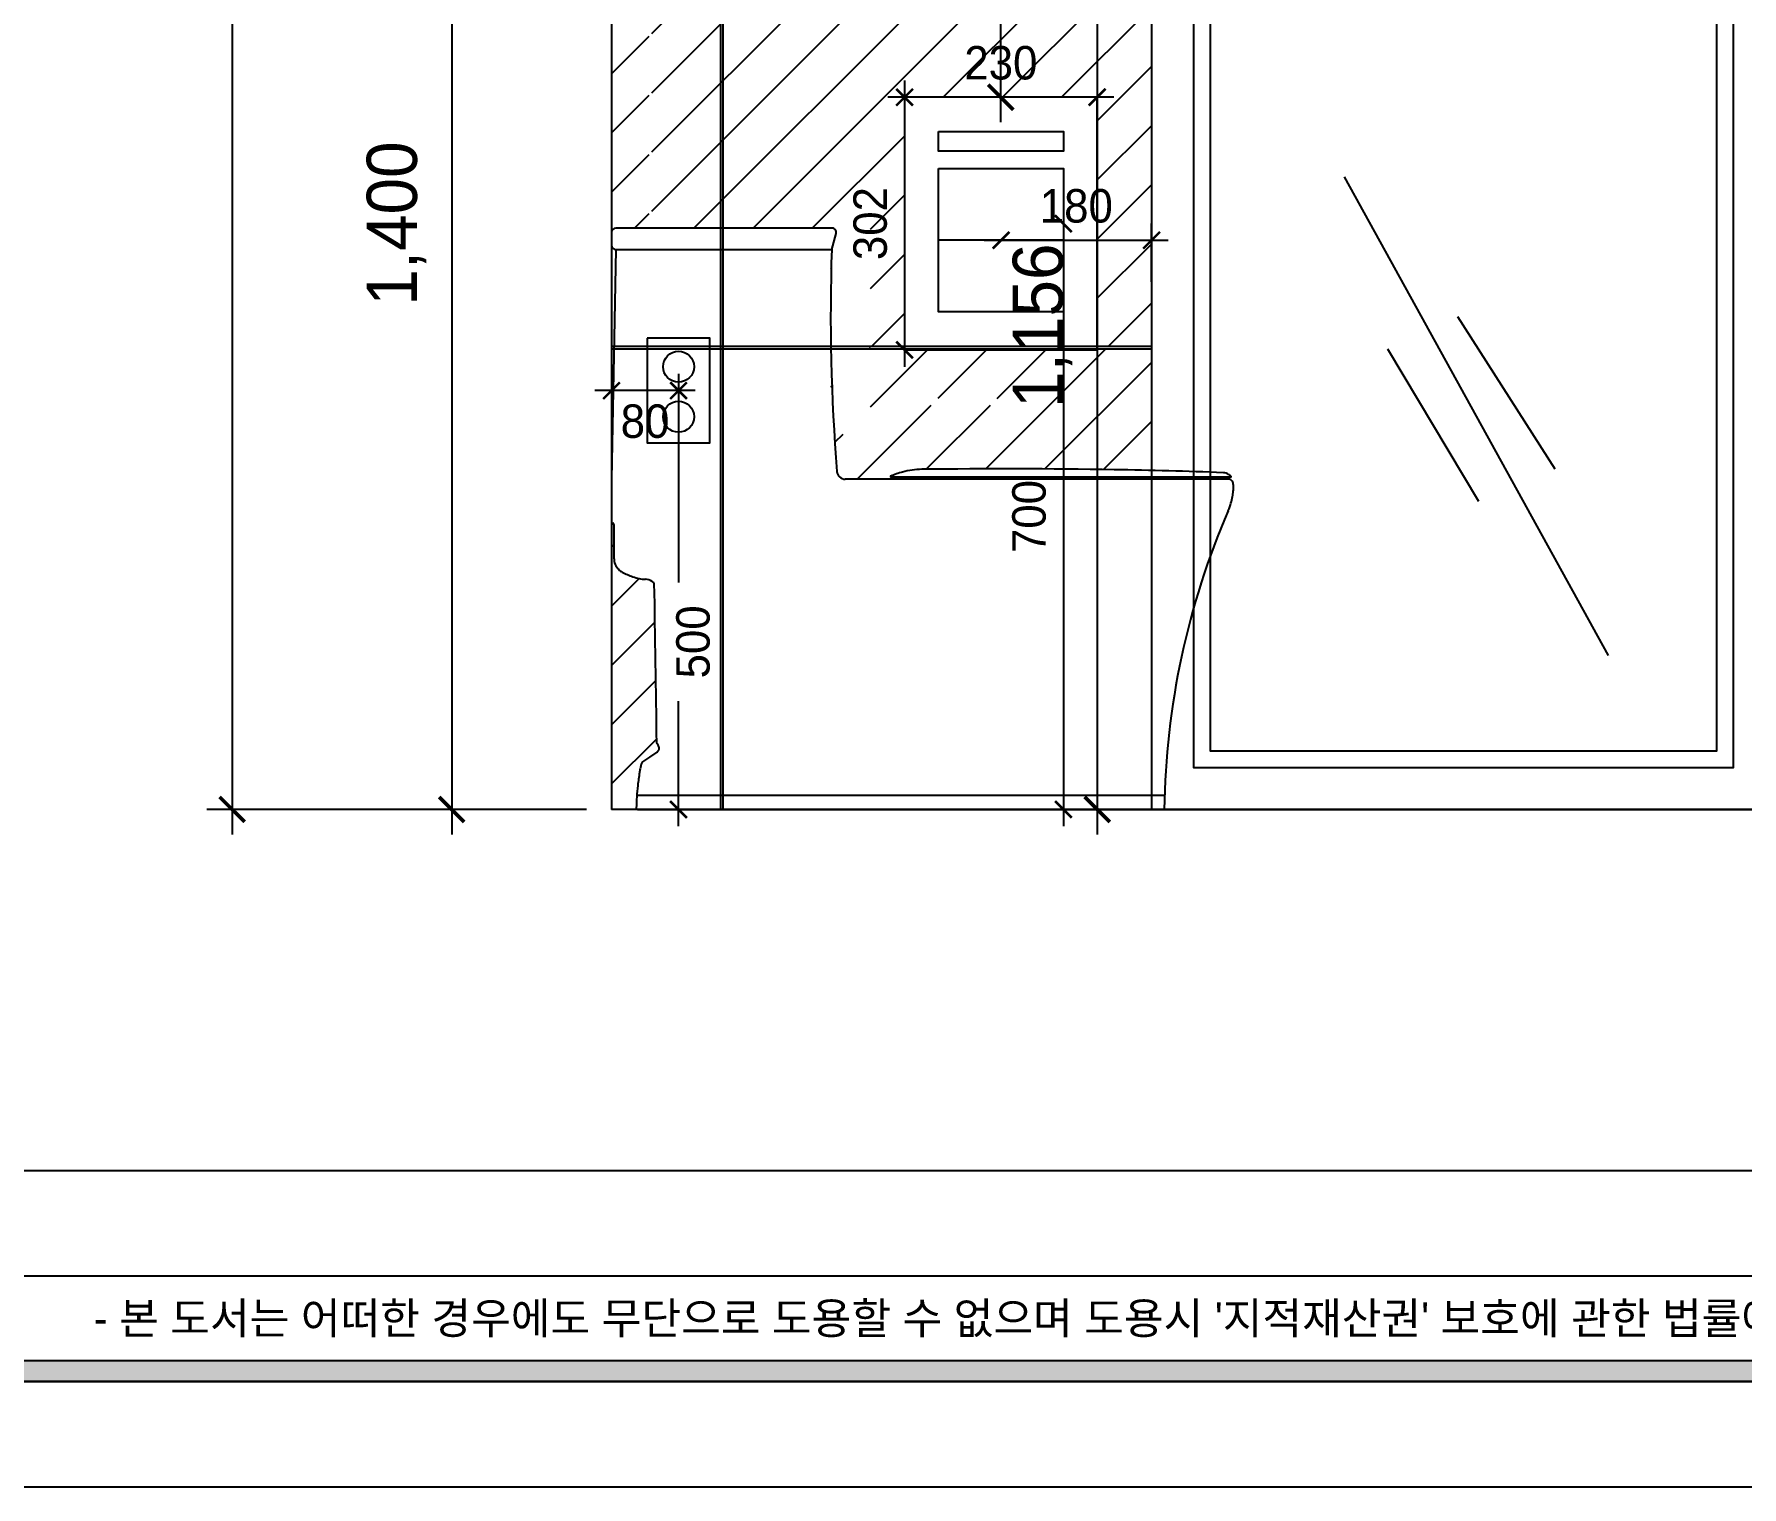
# Model space of a CAD drawing. Header units: millimetres. Extents: x 217202 to 745838, y -6815 to 171372.
# Drawn here: x 341931 to 343971, y 19552 to 21288 of the extents above; entities that cross this region are included whole.
import ezdxf
from ezdxf.enums import TextEntityAlignment as Align

# ---------------------------------------------------------------- set-up
doc = ezdxf.new("R2010")
doc.units = ezdxf.units.MM
doc.header["$PDMODE"] = 3
doc.layers.get('DEFPOINTS').update_dxf_attribs({"color": 248})
for name, color, linetype in [('03-WAL NEW', 3, 'Continuous'), ('06-FUR', 6, 'Continuous'), ('C-WALL1', 2, 'Continuous'), ('FIX', 7, 'Continuous'), ('FORM(YOURNAME)-1', 1, 'Continuous'), ('FORM(YOURNAME)-11', 1, 'Continuous'), ('TOILET-1', 6, 'Continuous')]:
    doc.layers.add(name, color=color, linetype=linetype)
doc.styles.add('HY 울릉도 L', font='')
doc.styles.add('YOURNAME', font='HY울릉도M.TTF')
doc.styles.get('HY 울릉도 L').set_extended_font_data('HY울릉도L')
doc.dimstyles.new('30', dxfattribs={"dimscale": 30, "dimtxt": 2, "dimasz": 1, "dimexe": 1, "dimexo": 1, "dimgap": 1, "dimtad": 1, "dimdec": 0, "dimrnd": 0.05, "dimdsep": 46, "dimlunit": 6, "dimtxsty": 'HY 울릉도 L', "dimblk": 'ARCHTICK', "dimcen": 2.5, "dimdle": 1, "dimclrd": 133, "dimclre": 133, "dimclrt": 30, "dimadec": 0, "dimazin": 0, "dimtfac": 1, "dimtdec": 0, "dimtix": 1, "dimtmove": 2, "dimatfit": 3, "dimldrblk": 'ARCHTICK', "dimfxl": 1, "dimlwd": -1, "dimlwe": -1, "dimarcsym": 0})
pattern_1 = [(45, (0, 0), (-35.35533905932738, 35.35533905932738), [])]

# ---------------------------------------------------------------- blocks, each defined once
blk = doc.blocks.new('_ArchTick')
at = {"color": 0, "linetype": 'ByBlock', "const_width": 0.15}
blk.add_lwpolyline([(-0.5, -0.5), (0.5, 0.5)], dxfattribs=at)
blk = doc.blocks.new('*D417')
at = {"layer": '06-FUR', "color": 133, "transparency": 16777216}
for p, q in [((342167.6054400089, 22491.67789802733), (342167.6054400089, 20331.67789802732)), ((342590.7914355197, 22461.67789802733), (342137.6054400089, 22461.67789802733)), ((342590.7914355197, 20361.67789802732), (342137.6054400089, 20361.67789802732))]:
    blk.add_line(p, q, dxfattribs=at)
at = {"layer": 'DEFPOINTS', "color": 0, "transparency": 16777216}
for p in [(342620.7914355197, 22461.67789802733), (342167.6054400089, 20361.67789802732), (342620.7914355197, 20361.67789802732)]:
    blk.add_point(p, dxfattribs=at)
at = {"layer": '06-FUR', "color": 133, "transparency": 16777216, "xscale": 30, "yscale": 30, "zscale": 30}
for p, rotation in [((342167.6054400089, 22461.67789802733), 90), ((342167.6054400089, 20361.67789802732), 270)]:
    blk.add_blockref('_ArchTick', p, dxfattribs=dict(at, rotation=rotation))
at = {"layer": '06-FUR', "color": 30, "transparency": 16777216, "insert": (342101.6624277972, 21411.67789802722), "char_height": 60, "attachment_point": 5, "rotation": 90, "style": 'HY 울릉도 L'}
blk.add_mtext('2,100', dxfattribs=at)
blk = doc.blocks.new('*D425')
at = {"layer": '06-FUR', "color": 133, "transparency": 16777216}
for p, q in [((342429.8997835059, 21791.67789802732), (342429.8997835059, 20331.67789802732)), ((342590.7914355197, 21761.67789802732), (342399.8997835059, 21761.67789802732)), ((342590.7914355197, 20361.67789802732), (342399.8997835059, 20361.67789802732))]:
    blk.add_line(p, q, dxfattribs=at)
at = {"layer": 'DEFPOINTS', "color": 0, "transparency": 16777216}
for p in [(342620.7914355197, 21761.67789802732), (342429.8997835059, 20361.67789802732), (342620.7914355197, 20361.67789802732)]:
    blk.add_point(p, dxfattribs=at)
at = {"layer": '06-FUR', "color": 133, "transparency": 16777216, "xscale": 30, "yscale": 30, "zscale": 30}
for p, rotation in [((342429.8997835059, 21761.67789802732), 90), ((342429.8997835059, 20361.67789802732), 270)]:
    blk.add_blockref('_ArchTick', p, dxfattribs=dict(at, rotation=rotation))
at = {"layer": '06-FUR', "color": 30, "transparency": 16777216, "insert": (342363.9567712942, 21061.67789802722), "char_height": 60, "attachment_point": 5, "rotation": 90, "style": 'HY 울릉도 L'}
blk.add_mtext('1,400', dxfattribs=at)
blk = doc.blocks.new('FORM-ELEVATION')
at = {"layer": 'FORM(YOURNAME)-11'}
h = blk.add_hatch(color=256, dxfattribs=at)
h.dxf.hatch_style = 1
h.paths.add_polyline_path([(-10308.57059687003, 35708.19891316106), (71691.42940312997, 35708.19891316106), (71691.42940312997, 35508.19891316106), (-10308.57059687003, 35508.19891316106)])
h.paths.add_polyline_path([(-10308.57059687003, -21491.80108683894), (71691.42940312997, -21491.80108683894), (71691.42940312997, -21691.80108683894), (-10308.57059687003, -21691.80108683894)])
at = {"layer": 'DEFPOINTS', "color": 158}
blk.add_line((62481.42940312997, -20691.80108683894), (-10308.57059687003, -20691.80108683894), dxfattribs=at)
for points in [[(-10308.57059687003, -21691.80108683894), (71691.42940312997, -21691.80108683894), (71691.42940312997, 35708.19891316106), (-10308.57059687003, 35708.19891316106)], [(-8308.570596870035, 33708.19891316106), (61071.42940312997, 33708.19891316106), (61071.42940312997, -19691.80108683894), (-8308.570596870035, -19691.80108683894)]]:
    blk.add_lwpolyline(points, close=True, dxfattribs=at)
at = {"layer": 'FORM(YOURNAME)-11', "color": 250}
blk.add_lwpolyline([(-11308.57059687003, -22691.80108683894), (72691.42940312997, -22691.80108683894), (72691.42940312997, 36708.19891316106), (-11308.57059687003, 36708.19891316106)], close=True, dxfattribs=at)
at = {"layer": 'FORM(YOURNAME)-11'}
blk.add_lwpolyline([(-10308.57059687003, -21491.80108683894), (71691.42940312997, -21491.80108683894), (71691.42940312997, -21691.80108683894), (-10308.57059687003, -21691.80108683894)], close=True, dxfattribs=at)
at = {"layer": 'FORM(YOURNAME)-11', "color": 1, "style": 'YOURNAME'}
blk.add_text("- 본 도서는 어떠한 경우에도 무단으로 도용할 수 없으며 도용시 '지적재산권' 보호에 관한 법률에 의거, 법적 분쟁이 발생합니다.  또한 본 도서에 관한 모든 저작권은 당사에 있습니다. -", height=300, dxfattribs=at).set_placement((28146.11270239571, -21091.80108683894), align=Align.MIDDLE_CENTER)
at = {"layer": 'FORM(YOURNAME)-11', "color": 3, "style": 'YOURNAME'}
for tag, height, p in [('1', 450.5, (71040.92940312959, -1219.301086838866)), ('2', 450.5, (71040.92940312959, -1862.872515410294)), ('3', 450.5, (71040.92940312959, -3150.015372553149)), ('4', 450.5, (71040.92940312959, -5080.729658267439)), ('5', 514.8571428571429, (71040.92940312959, -7397.586801124577)), ('6', 514.8571428571429, (71040.92940312959, -9650.086801124578)), ('7', 514.8571428571429, (71040.92940312959, -11902.58680112458)), ('8', 514.8571428571429, (71040.92940312959, -14155.08680112458)), ('9', 514.8571428571429, (71040.92940312959, -16407.58680112458)), ('10', 514.8571428571429, (66790.64106271043, -18595.72965826744)), ('11', 514.8571428571429, (71040.92940312959, -18660.08680112458)), ('12', 514.8571428571429, (66790.64106271043, -20848.22965826744)), ('13', 514.8571428571429, (71040.92940312959, -20848.22965826743))]:
    blk.add_attdef(tag, text='', height=height, dxfattribs=at).set_placement(p, align=Align.MIDDLE_RIGHT)
blk = doc.blocks.new('*D747')
at = {"layer": '06-FUR', "color": 133, "transparency": 16777216}
for p, q in [((343160.4321428427, 21081.67789802731), (343160.4321428427, 20341.67789802732)), ((343180.4321428416, 21061.67789802731), (343180.4321428427, 21061.67789802731)), ((343105.897255609, 20361.67789802732), (343180.4321428427, 20361.67789802732))]:
    blk.add_line(p, q, dxfattribs=at)
at = {"layer": 'DEFPOINTS', "color": 0, "transparency": 16777216}
for p in [(343160.4321428416, 21061.67789802731), (343085.897255609, 20361.67789802732), (343160.4321428427, 20361.67789802732)]:
    blk.add_point(p, dxfattribs=at)
at = {"layer": '06-FUR', "color": 133, "transparency": 16777216, "xscale": 20, "yscale": 20, "zscale": 20}
for p, rotation in [((343160.4321428427, 21061.67789802731), 90), ((343160.4321428427, 20361.67789802732), 270)]:
    blk.add_blockref('_ArchTick', p, dxfattribs=dict(at, rotation=rotation))
at = {"layer": '06-FUR', "color": 240, "true_color": 0xed1f24, "transparency": 16777216, "insert": (343119.5908945387, 20711.67789802721), "char_height": 40, "attachment_point": 5, "rotation": 90, "style": 'HY 울릉도 L'}
blk.add_mtext('700', dxfattribs=at)
blk = doc.blocks.new('*D761')
at = {"layer": '06-FUR', "color": 133, "transparency": 16777216}
for p, q in [((342700.7914355207, 20882.09620391879), (342700.7914355207, 20632.85041596637)), ((342720.7914355198, 20862.09620391879), (342720.7914355207, 20862.09620391879)), ((342700.7914355207, 20341.67789802731), (342700.7914355207, 20490.92368597994)), ((342718.2914355198, 20361.67789802731), (342680.7914355207, 20361.67789802731))]:
    blk.add_line(p, q, dxfattribs=at)
at = {"layer": 'DEFPOINTS', "color": 0, "transparency": 16777216}
for p in [(342700.7914355198, 20862.09620391879), (342700.7914355207, 20361.67789802731), (342738.2914355198, 20361.67789802731)]:
    blk.add_point(p, dxfattribs=at)
at = {"layer": '06-FUR', "color": 133, "transparency": 16777216, "xscale": 20, "yscale": 20, "zscale": 20}
for p, rotation in [((342700.7914355207, 20862.09620391879), 90), ((342700.7914355207, 20361.67789802731), 270)]:
    blk.add_blockref('_ArchTick', p, dxfattribs=dict(at, rotation=rotation))
at = {"layer": '06-FUR', "color": 240, "true_color": 0xed1f24, "transparency": 16777216, "insert": (342718.2820849081, 20561.88705097305), "char_height": 40, "attachment_point": 5, "rotation": 90, "style": 'HY 울릉도 L'}
blk.add_mtext('500', dxfattribs=at)
blk = doc.blocks.new('*D762')
at = {"layer": '06-FUR', "color": 133, "transparency": 16777216}
for p, q in [((342620.7914355196, 20870.66155725506), (342620.7914355196, 20842.09620391875)), ((342720.7914355196, 20862.09620391875), (342600.7914355196, 20862.09620391875))]:
    blk.add_line(p, q, dxfattribs=at)
at = {"layer": 'DEFPOINTS', "color": 0, "transparency": 16777216}
for p in [(342620.7914355196, 20890.66155725506), (342620.7914355196, 20862.09620391875), (342700.7914355196, 20862.09620391879)]:
    blk.add_point(p, dxfattribs=at)
at = {"layer": '06-FUR', "color": 133, "transparency": 16777216, "xscale": 20, "yscale": 20, "zscale": 20, "rotation": 180}
blk.add_blockref('_ArchTick', (342620.7914355196, 20862.09620391875), dxfattribs=at)
at = {"layer": '06-FUR', "color": 133, "transparency": 16777216, "xscale": 20, "yscale": 20, "zscale": 20}
blk.add_blockref('_ArchTick', (342700.7914355196, 20862.09620391875), dxfattribs=at)
at = {"layer": '06-FUR', "color": 240, "true_color": 0xed1f24, "transparency": 16777216, "insert": (342660.7914355196, 20825.3495153675), "char_height": 40, "attachment_point": 5, "style": 'HY 울릉도 L'}
blk.add_mtext('80', dxfattribs=at)
blk = doc.blocks.new('*D763')
at = {"layer": '06-FUR', "color": 133, "transparency": 16777216}
for p, q in [((343265.7914355196, 20992.14567254572), (343265.7914355196, 21061.75032370794)), ((343066.0030756983, 21041.75032370794), (343285.7914355196, 21041.75032370794))]:
    blk.add_line(p, q, dxfattribs=at)
at = {"layer": 'DEFPOINTS', "color": 0, "transparency": 16777216}
for p in [(343086.0030756983, 21041.75032370795), (343265.7914355196, 21041.75032370794), (343265.7914355196, 20972.14567254572)]:
    blk.add_point(p, dxfattribs=at)
at = {"layer": '06-FUR', "color": 133, "transparency": 16777216, "xscale": 20, "yscale": 20, "zscale": 20, "rotation": 180}
blk.add_blockref('_ArchTick', (343086.0030756983, 21041.75032370794), dxfattribs=at)
at = {"layer": '06-FUR', "color": 133, "transparency": 16777216, "xscale": 20, "yscale": 20, "zscale": 20}
blk.add_blockref('_ArchTick', (343265.7914355196, 21041.75032370794), dxfattribs=at)
at = {"layer": '06-FUR', "color": 240, "true_color": 0xed1f24, "transparency": 16777216, "insert": (343175.897255609, 21082.61870905394), "char_height": 40, "attachment_point": 5, "style": 'HY 울릉도 L'}
blk.add_mtext('180', dxfattribs=at)
blk = doc.blocks.new('*D764')
at = {"layer": '06-FUR', "color": 133, "transparency": 16777216}
for p, q in [((343200.7914355197, 21547.67789802732), (343200.7914355197, 20331.67789802733)), ((342850.7914355197, 21517.67789802732), (343230.7914355197, 21517.67789802732)), ((342850.7914355196, 20361.67789802733), (343230.7914355197, 20361.67789802733))]:
    blk.add_line(p, q, dxfattribs=at)
at = {"layer": 'DEFPOINTS', "color": 0, "transparency": 16777216}
for p in [(342820.7914355197, 21517.67789802732), (342820.7914355196, 20361.67789802733), (343200.7914355197, 20361.67789802733)]:
    blk.add_point(p, dxfattribs=at)
at = {"layer": '06-FUR', "color": 133, "transparency": 16777216, "xscale": 30, "yscale": 30, "zscale": 30}
for p, rotation in [((343200.7914355197, 21517.67789802732), 90), ((343200.7914355197, 20361.67789802733), 270)]:
    blk.add_blockref('_ArchTick', p, dxfattribs=dict(at, rotation=rotation))
at = {"layer": '06-FUR', "color": 30, "transparency": 16777216, "insert": (343135.4997123175, 20939.67789802722), "char_height": 60, "attachment_point": 5, "rotation": 90, "style": 'HY 울릉도 L'}
blk.add_mtext('1,156', dxfattribs=at)
blk = doc.blocks.new('*D883')
at = {"layer": '06-FUR', "color": 133, "transparency": 16777216}
blk.add_line((343220.7914355197, 21212.6778980273), (342950.7914355197, 21212.6778980273), dxfattribs=at)
at = {"layer": 'DEFPOINTS', "color": 0, "transparency": 16777216}
for p in [(342970.7914355197, 21212.6778980273), (342970.7914355197, 21212.6778980273), (343200.7914355197, 21212.6778980273)]:
    blk.add_point(p, dxfattribs=at)
at = {"layer": '06-FUR', "color": 133, "transparency": 16777216, "xscale": 20, "yscale": 20, "zscale": 20, "rotation": 180}
blk.add_blockref('_ArchTick', (342970.7914355197, 21212.6778980273), dxfattribs=at)
at = {"layer": '06-FUR', "color": 133, "transparency": 16777216, "xscale": 20, "yscale": 20, "zscale": 20}
blk.add_blockref('_ArchTick', (343200.7914355197, 21212.6778980273), dxfattribs=at)
at = {"layer": '06-FUR', "color": 240, "true_color": 0xed1f24, "transparency": 16777216, "insert": (343085.7914355197, 21253.57342041536), "char_height": 40, "attachment_point": 5, "style": 'HY 울릉도 L'}
blk.add_mtext('230', dxfattribs=at)
blk = doc.blocks.new('*D884')
at = {"layer": '06-FUR', "color": 133, "transparency": 16777216}
for p, q in [((342970.79143552, 21232.67789802731), (342970.79143552, 20890.67789802731)), ((342990.7914355198, 21212.67789802731), (342990.79143552, 21212.67789802731)), ((342990.7914355198, 20910.67789802731), (342990.79143552, 20910.67789802731))]:
    blk.add_line(p, q, dxfattribs=at)
at = {"layer": 'DEFPOINTS', "color": 0, "transparency": 16777216}
for p in [(342970.7914355198, 21212.67789802731), (342970.7914355198, 20910.67789802731), (342970.79143552, 20910.67789802731)]:
    blk.add_point(p, dxfattribs=at)
at = {"layer": '06-FUR', "color": 133, "transparency": 16777216, "xscale": 20, "yscale": 20, "zscale": 20}
for p, rotation in [((342970.79143552, 21212.67789802731), 90), ((342970.79143552, 20910.67789802731), 270)]:
    blk.add_blockref('_ArchTick', p, dxfattribs=dict(at, rotation=rotation))
at = {"layer": '06-FUR', "color": 240, "true_color": 0xed1f24, "transparency": 16777216, "insert": (342929.8959131319, 21061.67789802721), "char_height": 40, "attachment_point": 5, "rotation": 90, "style": 'HY 울릉도 L'}
blk.add_mtext('302', dxfattribs=at)
blk = doc.blocks.new('*D885')
at = {"layer": '06-FUR', "color": 133, "transparency": 16777216}
for p, q in [((343085.79143552, 21182.67789802731), (343085.79143552, 21544.67789802732)), ((343115.7914355198, 21514.67789802732), (343115.79143552, 21514.67789802732)), ((343115.7914355198, 21212.67789802731), (343115.79143552, 21212.67789802731))]:
    blk.add_line(p, q, dxfattribs=at)
at = {"layer": 'DEFPOINTS', "color": 0, "transparency": 16777216}
for p in [(343085.7914355198, 21514.67789802732), (343085.79143552, 21514.67789802732), (343085.7914355198, 21212.67789802731)]:
    blk.add_point(p, dxfattribs=at)
at = {"layer": '06-FUR', "color": 133, "transparency": 16777216, "xscale": 30, "yscale": 30, "zscale": 30}
for p, rotation in [((343085.79143552, 21514.67789802732), 90), ((343085.79143552, 21212.67789802731), 270)]:
    blk.add_blockref('_ArchTick', p, dxfattribs=dict(at, rotation=rotation))
at = {"layer": '06-FUR', "color": 30, "transparency": 16777216, "insert": (343024.4481519379, 21363.67789802721), "char_height": 60, "attachment_point": 5, "rotation": 90, "style": 'HY 울릉도 L'}
blk.add_mtext('302', dxfattribs=at)

msp = doc.modelspace()

# ---------------------------------------------------------------- hatches: boundary and pattern name
at = {"layer": '03-WAL NEW'}
h = msp.add_hatch(dxfattribs=at)
h.set_pattern_fill('_USER', color=8, scale=50, angle=45, pattern_type=0)
h.set_pattern_definition(pattern_1)
h.paths.add_polyline_path([(342820.7914355196, 22117.67789802731), (342790.7914355196, 22117.67789802731), (342790.7914355196, 21761.67789802731), (342668.7914355196, 21761.67789802731), (342668.7914355196, 21517.67789802731), (342820.7914355196, 21517.67789802731)])
h.paths.add_polyline_path([(342665.7914355196, 21761.67789802731), (342620.7914355196, 21761.67789802731), (342620.7914355196, 21517.67789802731), (342665.7914355196, 21517.67789802731)])
edge = h.paths.add_edge_path()
edge.add_line((342665.7914355196, 21514.67789802731), (342620.7914355196, 21514.67789802731))
edge.add_line((342620.7914355196, 21514.67789802731), (342620.7914355196, 21051.24566099279))
edge.add_arc((342625.7914355196, 21051.24566099279), 5, 90, 180, ccw=False)
edge.add_line((342625.7914355196, 21056.24566099279), (342665.7914355196, 21056.24566099279))
edge.add_line((342665.7914355196, 21056.24566099279), (342665.7914355196, 21514.67789802731))
edge = h.paths.add_edge_path()
edge.add_line((343265.7914355196, 21514.67789802732), (342668.7914355196, 21514.67789802731))
edge.add_line((342668.7914355196, 21514.67789802731), (342668.7914355196, 21056.24566099279))
edge.add_line((342668.7914355196, 21056.24566099279), (342884.2253297356, 21056.24566099279))
edge.add_arc((342884.2253297354, 21051.24566099264), 5.000000000152795, -15.422445045006214, 89.99999999733188, ccw=False)
edge.add_line((342889.0452862422, 21049.91599213373), (342883.7715813917, 21030.79918133213))
edge.add_arc((345226.9980386259, 20953.34488755119), 2344.506216137437, 178.1068031513431, 180.9449988826241)
edge.add_line((342882.810703657, 20914.67789802731), (343265.7914355196, 20914.67789802732))
edge.add_line((343265.7914355196, 20914.67789802732), (343265.7914355196, 21514.67789802732))
h.paths.add_polyline_path([(342971.0030756983, 21212.67789802729), (343201.0030756983, 21212.67789802729), (343201.0030756983, 20914.67789802732), (342971.0030756983, 20914.67789802732)], flags=16)
h.paths.add_polyline_path([(343011.3623683765, 21171.69458918723), (343160.6437830201, 21171.69458918723), (343160.6437830201, 21148.07741236286), (343151.6376618624, 21135.43249674558), (343135.9091923311, 21127.40622692027), (343160.6437830201, 21127.40622692027), (343160.6437830201, 20956.09442049563), (343011.3623683765, 20956.09442049563), (343011.3623683765, 21127.40622692027), (343135.9091923311, 21127.40622692027), (343151.6376618624, 21148.07741236286), (343011.3623683765, 21148.07741236286)], flags=0)
h.paths.add_polyline_path([(343265.7914355196, 22117.67789802732), (343200.7914355196, 22117.67789802732), (343200.7914355196, 21517.67789802732), (343265.7914355196, 21517.67789802732)])
h.paths.add_polyline_path([(343265.7914355196, 22461.67789802734), (342674.791435521, 22461.67789802734), (342668.7914355196, 22261.67789802731), (342790.7914355196, 22261.67789802731), (342790.7914355196, 22120.67789802731), (343265.7914355196, 22120.67789802732)])
h.paths.add_polyline_path([(342665.7914355195, 22461.67789802733), (342620.7914355195, 22461.67789802733), (342620.7914355196, 22261.67789802731), (342665.7914355196, 22261.67789802731)])
edge = h.paths.add_edge_path()
edge.add_line((343265.7914355196, 20911.67789802732), (342882.8621083755, 20911.67789802731))
edge.add_arc((345226.9980386254, 20953.34488757262), 2344.50621613731, 181.0183245927269, 184.5969059478779)
edge.add_arc((342900.0014437424, 20766.24566099279), 9.99999999999991, 184.5969059473588, 270)
edge.add_line((342900.0014437424, 20756.24566099279), (343212.732774538, 20756.24566099279))
edge.add_line((343212.732774538, 20756.24566099279), (343265.7914355196, 20756.24566099279))
edge.add_line((343265.7914355196, 20756.24566099279), (343265.7914355196, 20759.08905500601))
edge.add_line((343265.7914355196, 20759.08905500601), (343235.4799266438, 20759.08905500601))
edge.add_line((343235.4799266438, 20759.08905500601), (342954.1571898362, 20759.08905500601))
edge.add_arc((342954.1571898362, 20759.51959859295), 0.4305435869355279, 111.80140948617199, 270, ccw=False)
edge.add_arc((343005.4994651981, 20631.16391018945), 138.6738507843427, 105.5284420849789, 111.80140948655779, ccw=False)
edge.add_arc((342992.4580802733, 20678.09913760036), 89.96047179179526, 90.64418674893778, 105.5284420849909, ccw=False)
edge.add_arc((343089.8084146553, 12019.85170393979), 8748.755174872247, 89.13906907531327, 90.64418674891971, ccw=False)
edge.add_arc((343147.6789609665, 15870.902255282), 4897.269831641212, 88.6180049752482, 89.13906907531049, ccw=False)
edge.add_line((343265.7914355196, 20766.74755995187), (343265.7914355196, 20911.67789802732))
h.paths.add_polyline_path([(343081.3992908876, 20844.73127463201), (343081.3992908876, 20853.12294551704), (342968.0342976719, 20853.12294551704), (342968.0342976719, 20844.73127463201)], flags=16)
h.paths.add_polyline_path([(342930.0126024127, 20810.01032679249), (342930.0126024127, 21069.34546926196), (342882.5295098965, 21069.71902790957), (342882.5295098965, 20810.3838854401)])
h = msp.add_hatch(dxfattribs=at)
h.set_pattern_fill('_USER', color=8, scale=50, angle=45, pattern_type=0)
h.set_pattern_definition(pattern_1)
h.paths.add_polyline_path([(342671.8987775341, 20631.66421720811, 0.04456516202852242), (342669.1291337442, 20633.9797184243, 0.1407595949411458), (342661.2552979955, 20636.65537475287, -0.07607631693809741), (342646.3819816387, 20639.66650645052, -0.02801618099072909), (342633.5496217738, 20645.20772831512, -0.07600748803256199), (342629.3216175591, 20648.19668849048, -0.1061954866678588), (342625.1897120753, 20654.33980282782, -0.09541457240877882), (342623.6348295329, 20662.41365855644), (342623.6348295329, 20682.31741664892), (342623.6348295329, 20702.22117474149, 0.4142135623753436), (342622.2131325263, 20703.64287174812, -0.4142135623738445), (342620.7914355196, 20705.06456875473), (342620.7914355196, 20361.67789802734), (342652.0687696651, 20361.67789802732, -0.4142135623628891), (342650.3814895507, 20363.36517814181, -0.03151056592296001), (342652.068769665, 20390.11183815891, -0.003974141553423982), (342654.1995283744, 20405.92384744359, -0.01526875352521201), (342654.9121034651, 20410.01530367558, -0.0325980911319608), (342657.1438659766, 20418.13798381518), (342666.2857397312, 20424.23256631828), (342674.8159217709, 20429.91935434474, 0.1305202039154982), (342677.107436793, 20432.51514181532, 0.1444755806024052), (342677.6593157841, 20435.60614237118, 0.08857156979672462), (342677.0511316606, 20437.66700752271, 0.04442003015619502), (342674.815921771, 20441.29293040084, 0.0008444213937602167)])

# ---------------------------------------------------------------- linework, layer by layer
at = {"layer": 'C-WALL1'}
for p, q in [((342620.7914355196, 22461.67789802732), (342620.7914355196, 20361.67789802731)), ((343265.7914355196, 22461.67789802732), (343265.7914355196, 20361.67789802732)), ((343160.4321428415, 21041.75032370795), (343011.1507281979, 21041.75032370795)), ((344010.7914355196, 20361.67789802732), (342620.7914355196, 20361.67789802731)), ((344010.7914355196, 20361.67789802732), (342620.7914355196, 20361.67789802734))]:
    msp.add_line(p, q, dxfattribs=at)
at = {"layer": 'C-WALL1', "color": 8}
for p, q in [((343495.6507282285, 21117.45088723504), (343811.0230875215, 20545.80196258779)), ((343631.0605369452, 20950.74940289666), (343747.3457165619, 20768.68132867005)), ((343547.7230915835, 20912.0114103236), (343656.2560079528, 20729.94333609699))]:
    msp.add_line(p, q, dxfattribs=at)
at = {"layer": 'C-WALL1'}
for points in [[(344010.7914355195, 21296.27126299973), (344010.7914355195, 22461.67789802732), (343265.7914355196, 22461.67789802732), (343265.7914355196, 20361.67789802732), (344010.7914355195, 20361.67789802732), (344010.7914355195, 20914.67789802732)], [(343960.7914355195, 21363.82968828265), (343960.7914355195, 22431.67789802732), (343315.7914355196, 22431.67789802732), (343315.7914355196, 20411.67789802732), (343960.7914355195, 20411.67789802732), (343960.7914355195, 21344.11947274439)], [(343940.7914355195, 21363.82968828265), (343940.7914355195, 22361.67789802732), (343335.7914355196, 22361.67789802732), (343335.7914355196, 20431.67789802732), (343940.7914355195, 20431.67789802732), (343940.7914355195, 21344.11947274439)]]:
    msp.add_lwpolyline(points, dxfattribs=at)
for points in [[(342970.7914355197, 20910.6778980273), (343200.7914355197, 20910.6778980273), (343200.7914355197, 21212.6778980273), (342970.7914355197, 21212.6778980273)], [(343011.1507281979, 21171.69458918723), (343160.4321428415, 21171.69458918723), (343160.4321428415, 21148.07741236286), (343011.1507281979, 21148.07741236286)], [(343011.1507281979, 21127.40622692027), (343160.4321428415, 21127.40622692027), (343160.4321428415, 20956.09442049563), (343011.1507281979, 20956.09442049563)]]:
    msp.add_lwpolyline(points, close=True, dxfattribs=at)
at = {"layer": 'FIX', "color": 4}
for p, q in [((342625.7914355196, 21030.79918133204), (342620.7914355196, 20756.24566099279)), ((342620.7914355196, 20756.24566099279), (342620.7914355196, 20722.12493283408)), ((343212.732774538, 20756.24566099279), (342900.0014437424, 20756.24566099279)), ((343357.7458692125, 20756.24566099279), (343212.732774538, 20756.24566099279)), ((342620.7914355196, 20722.12493283408), (342620.7914355196, 20705.06456875473)), ((342623.6348295329, 20702.2211747415), (342623.6348295329, 20682.31741664892)), ((342623.6348295329, 20682.31741664892), (342623.6348295329, 20662.41365855634)), ((342666.2857397312, 20424.23256631828), (342657.7555576916, 20418.54577829182)), ((342674.8159217709, 20429.91935434473), (342666.2857397312, 20424.23256631828)), ((342652.0687696651, 20378.73826210666), (343281.3523081484, 20378.73826210666)), ((342652.0687696651, 20361.67789802731), (343280.9742308554, 20361.67789802731)), ((343010.2002479021, 20361.67789802731), (343010.2002479021, 20361.24471954293)), ((343240.9360084311, 20361.67789802731), (343240.9360084311, 20361.24471954293))]:
    msp.add_line(p, q, dxfattribs=at)
msp.add_lwpolyline([(342883.7715813917, 21030.79918133204), (342889.0452862422, 21049.91599213368, 0.4954390456483981), (342884.2253297356, 21056.24566099279), (342625.7914355196, 21056.24566099279, 0.414213562373095), (342620.7914355196, 21051.24566099279), (342620.7914355196, 21035.79918133204, 0.4142135623730951), (342625.7914355196, 21030.79918133204), (342883.7715813917, 21030.79918133204)], format="xyb", dxfattribs=at)
msp.add_lwpolyline([(342954.1571898362, 20759.08905500601), (343235.4799266438, 20759.08905500601), (343360.5892632258, 20759.08905500601, 0.6681786379555358), (343360.7526861908, 20759.48359294453, 0.05100282594775361), (343357.7458692125, 20761.93244901924, 0.1358060089606037), (343351.5549716614, 20763.92651193211, 0.006654223168492743), (343221.2629565777, 20767.6192370457, 0.006567409175497152), (342991.4466598261, 20768.0539235413, 0.06503627860403338), (342968.3741599023, 20764.77584303247, 0.02737782098601625), (342953.9972899623, 20759.91934827783, 0.8257927641224587)], format="xyb", close=True, dxfattribs=at)
for centre, radius, start, end in [((345226.9980386259, 20953.34488755121), 2344.506216137492, 178.106803151189, 184.596905947397), ((342900.0014437424, 20766.24566099279), 10, 184.596905947397, 270), ((343357.7458692125, 20751.31047377859), 4.935187214194655, 44.99999999970499, 90), ((343355.6550025682, 20749.21960713426), 7.892119179726554, 9.770179512218592, 44.99999999970499), ((343341.8186075853, 20746.83706228957), 21.9321457487656, 0, 9.770179512218592), ((343327.2498018175, 20746.83706228957), 36.50095151651787, 352.430266185126, 0), ((343298.638108457, 20743.72661575216), 63.96271927143572, 336.801409486653, 345.5925888477761), ((343218.4283834249, 20764.33203219573), 146.7768676794401, 345.5925888477761, 348.6900675263477), ((343263.6323153257, 20755.29124581555), 100.6777215086926, 348.6900675263477, 352.430266185126), ((342622.2131325263, 20705.06456875473), 1.421697006612865, 180, 270), ((342622.2131325263, 20702.2211747415), 1.421697006612865, 0, 90), ((344208.0663575986, 20349.66684139439), 927.1699288429248, 156.5568960729388, 179.2577389742129), ((343270.782162868, 20755.66487814747), 94.26908516509187, 336.3575150727448, 336.801409486653), ((342645.3743513948, 20662.41365855634), 21.73952186186579, 180, 201.801409485926), ((342641.5543786098, 20660.88566944237), 17.62528526071118, 201.801409485926, 226.048745130008), ((342641.2099610378, 20660.52840684295), 17.1290393248597, 226.048745130008, 243.4349488229219), ((342689.3736111246, 20756.85570701674), 124.8262349636736, 243.4349488229219, 249.8541054095203), ((342663.6564729768, 20686.75436644354), 50.1565011709616, 249.8541054095203, 267.2559928358116), ((342660.5341979819, 20621.61008073351), 15.0625647669412, 55.20682925978488, 87.25599283581155), ((342657.5503401078, 20617.31577978191), 20.2917548071278, 44.99999999970499, 55.20682925978488), ((286311.9386106671, 19672.82738660782), 56368.11579322621, 0.7811365651871686, 0.9746636472566631), ((342655.5667664145, 20426.92482489948), 24.02025057197594, 26.56505117707788, 36.7386843717504), ((342671.5839084238, 20434.93339590413), 6.112541402951359, 6.318775827869344, 26.56505117707788), ((342718.2559282077, 20396.97908615903), 64.67134682503294, 161.5650511776053, 168.3705773728505), ((342658.9554736579, 20416.74590434232), 2.16317927144379, 123.6900675273095, 161.5650511776053), ((342671.0743767893, 20435.53167181721), 6.745166140398029, 303.6900675245921, 333.4349488229221), ((342672.1463641048, 20434.99567815944), 5.546647886098407, 333.4349488229221, 6.318775827869344), ((343647.7992446388, 20263.98103083385), 1003.687281651022, 171.869897645785, 172.7806990035267), ((342721.530869978, 20396.30508435702), 68.01492604908424, 168.3705773733009, 171.869897645785), ((342863.2183297779, 20363.3651781418), 212.8368402272127, 172.7806990035267, 180), ((342652.0687696651, 20363.3651781418), 1.68728011448571, 180, 270)]:
    msp.add_arc(centre, radius, start, end, dxfattribs=at)
at = {"layer": 'TOILET-1', "color": 30, "true_color": 0xeb7024}
for p, q in [((342750.7914355196, 22461.67789802733), (342750.7914355196, 20361.67789802732)), ((342753.7914355196, 22461.67789802733), (342753.7914355196, 20361.67789802732)), ((343265.7914355196, 20914.67789802732), (342620.7914355196, 20914.67789802731)), ((343265.7914355196, 20911.67789802732), (342620.7914355196, 20911.67789802731))]:
    msp.add_line(p, q, dxfattribs=at)
at = {"layer": 'TOILET-1', "color": 240, "true_color": 0xed1f24}
msp.add_line((343265.7914355196, 20361.67789802732), (342620.7914355196, 20361.67789802731), dxfattribs=at)
at = {"layer": 'TOILET-1'}
msp.add_lwpolyline([(342663.2914355196, 20924.59620391878), (342663.2914355196, 20799.59620391878), (342738.2914355196, 20799.59620391878), (342738.2914355196, 20924.59620391878)], close=True, dxfattribs=at)
for centre in [(342700.7914355196, 20890.66155725506), (342700.7914355196, 20830.84620391878)]:
    msp.add_circle(centre, 18.49423823023837, dxfattribs=at)

# ---------------------------------------------------------------- block references
at = {"layer": 'FORM(YOURNAME)-1', "xscale": 0.12592099337828, "yscale": 0.12592099337828, "zscale": 0.12592099337828}
msp.add_blockref('FORM-ELEVATION', (340372.9815339791, 22409.63146167113), dxfattribs=at)

# ---------------------------------------------------------------- dimensions: what is measured, and where the dimension line sits
at = {"layer": '06-FUR'}
for base, p1, p2, override, picture, middle in [((342167.6054400089, 20361.67789802732), (342620.7914355196, 22461.67789802732), (342620.7914355196, 20361.67789802731), {"dimfxl": 1.25}, '*D417', (342101.6624277972, 21411.67789802722)), ((342429.8997835059, 20361.67789802732), (342620.7914355196, 21761.67789802731), (342620.7914355196, 20361.67789802732), {"dimfxl": 1.25}, '*D425', (342363.9567712942, 21061.67789802722)), ((343200.7914355197, 20361.67789802733), (342820.7914355196, 21517.67789802732), (342820.7914355195, 20361.67789802732), {"dimfxl": 1.25}, '*D764', (343135.4997123175, 20939.67789802722)), ((343085.79143552, 21514.67789802732), (343085.7914355197, 21212.6778980273), (343085.7914355197, 21514.67789802732), {"dimfxl": 1.25}, '*D885', (343024.4481519379, 21363.67789802721)), ((342970.79143552, 20910.67789802731), (342970.7914355197, 21212.6778980273), (342970.7914355197, 20910.6778980273), {"dimscale": 20, "dimclrt": 240, "dimfxl": 1.25}, '*D884', (342929.8959131319, 21061.67789802721)), ((343160.4321428427, 20361.67789802732), (343160.4321428415, 21061.6778980273), (343085.8972556089, 20361.67789802731), {"dimscale": 20, "dimclrt": 240, "dimfxl": 1.25}, '*D747', (343119.5908945387, 20711.67789802721))]:
    dim = msp.add_linear_dim(base=base, p1=p1, p2=p2, angle=90, dimstyle='30', override=override, dxfattribs=at)
    dim.commit()
    dim.dimension.update_dxf_attribs({"geometry": picture, "text_midpoint": middle})
for base, p1, p2, picture, middle in [((342970.7914355197, 21212.6778980273), (343200.7914355197, 21212.6778980273), (342970.7914355197, 21212.6778980273), '*D883', (343085.7914355197, 21253.57342041536)), ((343265.7914355196, 21041.75032370794), (343086.0030756983, 21041.75032370795), (343265.7914355196, 20972.14567254572), '*D763', (343175.897255609, 21082.61870905394))]:
    dim = msp.add_linear_dim(base=base, p1=p1, p2=p2, dimstyle='30', override={"dimscale": 20, "dimclrt": 240, "dimfxl": 1.25}, dxfattribs=at)
    dim.commit()
    dim.dimension.update_dxf_attribs({"geometry": picture, "text_midpoint": middle})
dim = msp.add_linear_dim(base=(342620.7914355196, 20862.09620391875), p1=(342700.7914355196, 20862.09620391879), p2=(342620.7914355196, 20890.66155725506), dimstyle='30', override={"dimscale": 20, "dimclrt": 240, "dimfxl": 1.25}, dxfattribs=at)
dim.commit()
dim.dimension.update_dxf_attribs({"geometry": '*D762', "text_midpoint": (342660.7914355196, 20825.3495153675), "dimtype": 160})
dim = msp.add_linear_dim(base=(342700.7914355207, 20361.67789802731), p1=(342700.7914355197, 20862.09620391878), p2=(342738.2914355196, 20361.6778980273), angle=90, dimstyle='30', override={"dimscale": 20, "dimclrt": 240, "dimfxl": 1.25}, dxfattribs=at)
dim.commit()
dim.dimension.update_dxf_attribs({"geometry": '*D761', "text_midpoint": (342718.2820849081, 20561.88705097305), "dimtype": 160})

doc.saveas('drawing.dxf')
